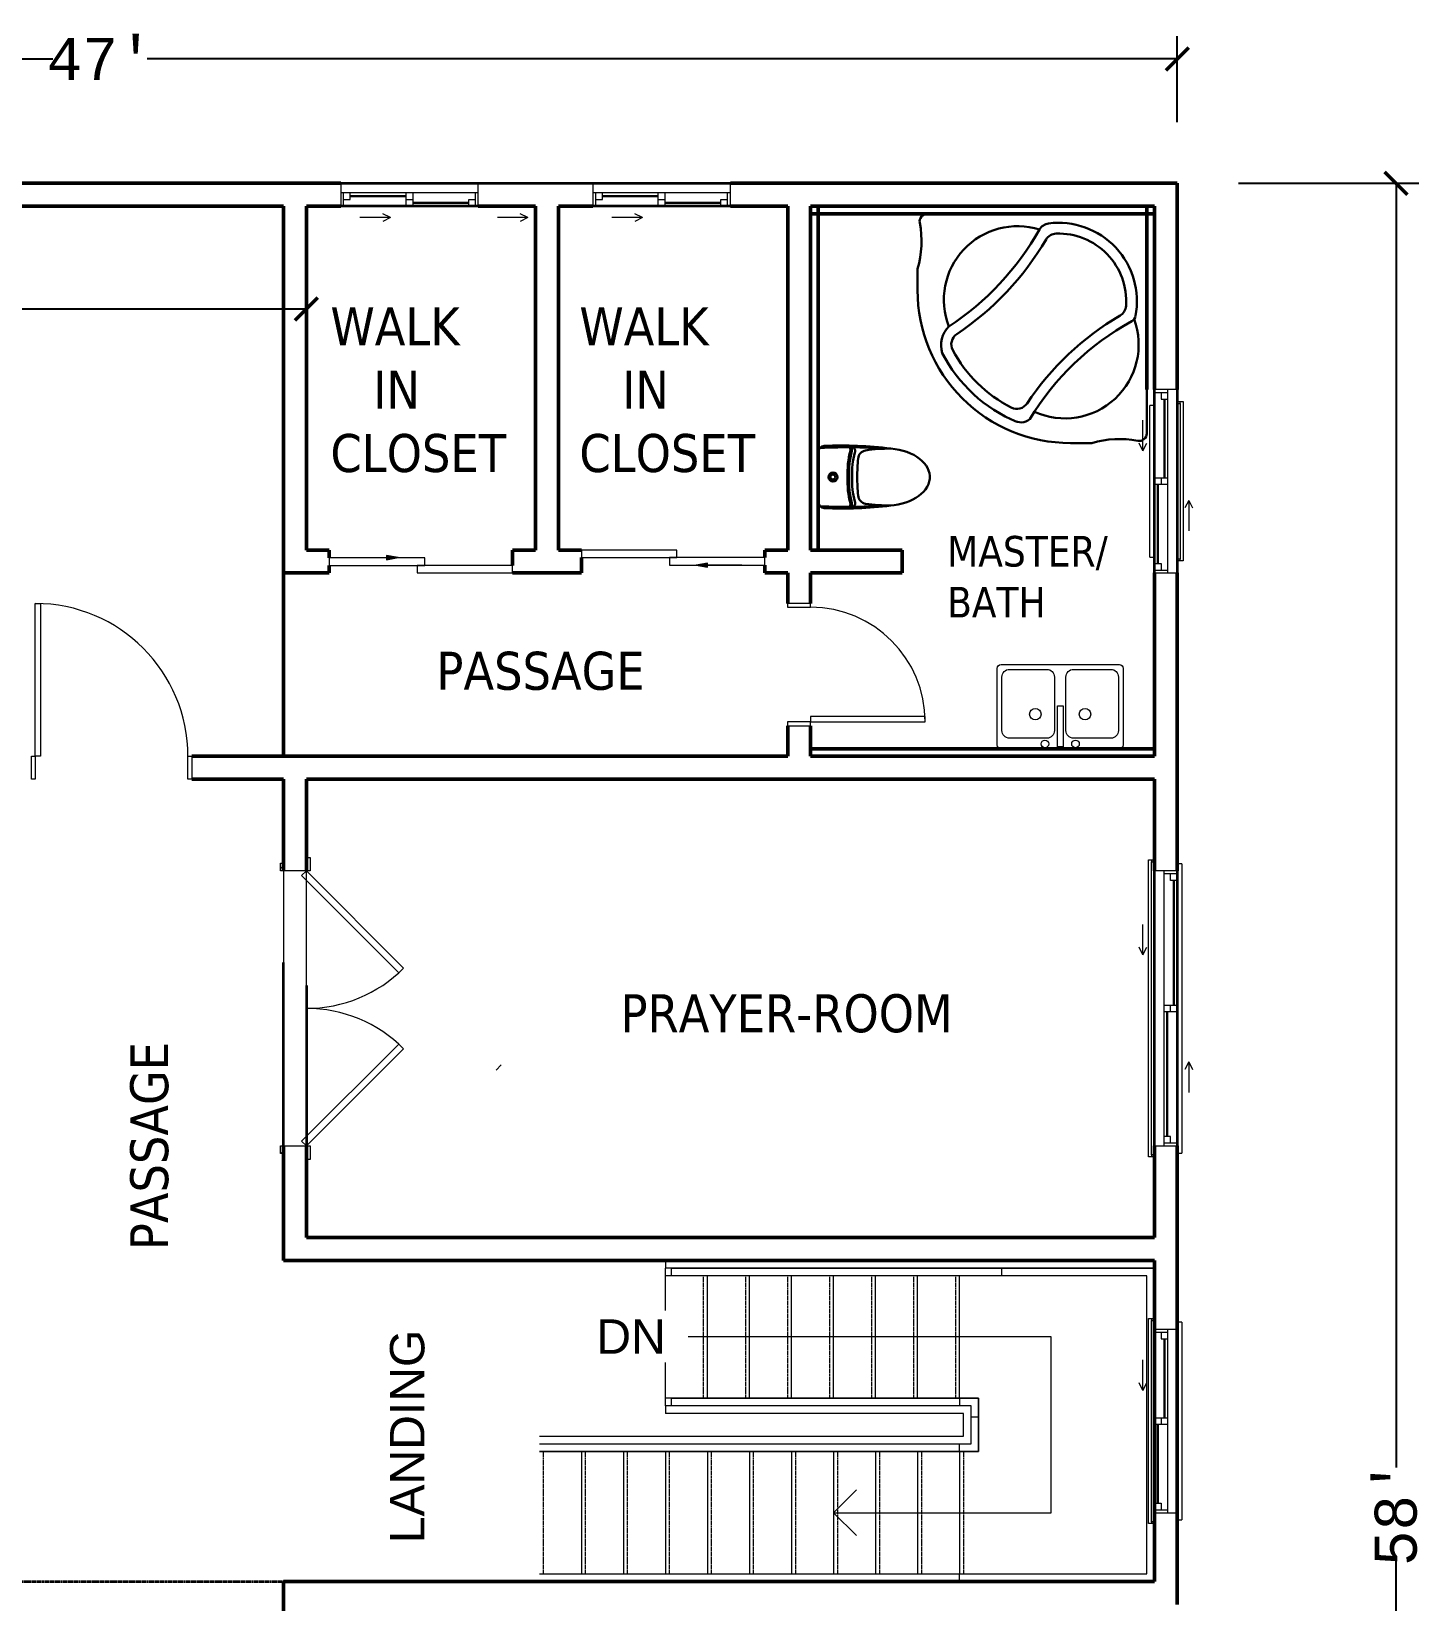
# Model space of a CAD drawing. Header units: inches. Extents: x 8351 to 42256, y 21052 to 33437.
# Drawn here: x 33094.7 to 33459.1, y 29820.7 to 30231.8 of the extents above; entities that cross this region are included whole.
import ezdxf

# ---------------------------------------------------------------- set-up
doc = ezdxf.new("R2010")
doc.units = ezdxf.units.IN
doc.header["$MEASUREMENT"] = 0
doc.linetypes.add('Overhead 1_16_', pattern=[0.101562, 0.0625, -0.039062])
for name, color, linetype, lineweight in [('A-DETL-GENF', 92, 'Continuous', 9), ('A-DIM', 7, 'Continuous', 25), ('A-DOOR', 10, 'Continuous', 13), ('A-DOOR-FRAM', 31, 'Continuous', 20), ('A-FLOR-HRAL', 11, 'Continuous', 9), ('A-GENM', 13, 'Continuous', 9), ('A-GLAZ', 160, 'Continuous', 13), ('A-PLUMBING', 6, 'Continuous', 30), ('A-TEXT', 7, 'Continuous', 25), ('A-WALL', 7, 'Continuous', 35), ('P-SANR-FIXT', 220, 'Continuous', 9), ('S-STRS', 14, 'Continuous', 9), ('S-STRS-ANNO', 31, 'Continuous', 9), ('S-STRS-IDEN', 24, 'Continuous', 9)]:
    doc.layers.add(name, color=color, linetype=linetype, lineweight=lineweight)
doc.styles.add('Arial', font='arial.ttf', dxfattribs={"height": 9})
doc.styles.add('PDF Tahoma', font='tahoma.ttf')
doc.styles.get("Standard").update_dxf_attribs({"font": 'consolab.ttf', "height": 11})
doc.dimstyles.get("Standard").update_dxf_attribs({"dimtxt": 11, "dimasz": 6, "dimexe": 6, "dimexo": 16, "dimgap": 0.09, "dimtad": 0, "dimdec": 0, "dimzin": 0, "dimdsep": 46, "dimlunit": 4, "dimtxsty": 'Standard', "dimblk": 'ARCHTICK', "dimcen": 0.09, "dimclrd": 256, "dimclre": 256, "dimclrt": 256, "dimadec": 0, "dimazin": 0, "dimtfac": 1, "dimtdec": 0, "dimtix": 1, "dimtofl": 0, "dimtmove": 0, "dimatfit": 2, "dimldrblk": 'ARCHTICK', "dimfxl": 1, "dimtolj": 1, "dimtzin": 0, "dimlwd": -1, "dimlwe": -1, "dimarcsym": 0})

# ---------------------------------------------------------------- blocks, each defined once
blk = doc.blocks.new('M_Window-Sliding-Double - 1500 x 1200mm-330903-D-FIRST-FLOOR')
at = {"layer": 'A-GLAZ'}
for q in [(16, 6.85), (16, 4.85), (22, 5.85)]:
    blk.add_line((14, 5.85), q, dxfattribs=at)
blk = doc.blocks.new('M_Trim-Window-Exterior-Flat - with Sill-330906-D-FIRST-FLOOR')
at = {"layer": 'A-GENM'}
for p, q in [((-481.86, 329.24), (-481.11, 329.24)), ((-481.86, 251.52), (-481.86, 329.24)), ((-481.11, 329.24), (-480.36, 329.24)), ((-481.11, 329.24), (-481.11, 328.74)), ((-481.11, 252.02), (-481.11, 328.74)), ((-481.11, 328.74), (-480.36, 328.74)), ((-481.11, 251.52), (-481.86, 251.52)), ((-481.11, 252.02), (-481.11, 251.52)), ((-480.36, 252.02), (-481.11, 252.02)), ((-480.36, 251.52), (-481.11, 251.52))]:
    blk.add_line(p, q, dxfattribs=at)
blk = doc.blocks.new('M_Trim-Window-Interior-Flat - Picture Frame-330907-D-FIRST-FLOOR')
at = {"layer": 'A-GENM'}
for p, q in [((-473.17, 328.24), (-474.36, 328.24)), ((-473.17, 328.24), (-473.17, 252.52)), ((-474.36, 252.52), (-473.17, 252.52))]:
    blk.add_line(p, q, dxfattribs=at)
blk = doc.blocks.new('M_Window-Sliding-Double - 1500 x 1200mm 3-331050-D-FIRST-FLOOR')
at = {"layer": 'A-GLAZ'}
for q in [(10, 6.85), (10, 4.85), (16, 5.85)]:
    blk.add_line((8, 5.85), q, dxfattribs=at)
blk = doc.blocks.new('M_Trim-Window-Exterior-Flat - with Sill-331053-D-FIRST-FLOOR')
at = {"layer": 'A-GENM'}
for p, q in [((-1.86, 281.24), (-1.11, 281.24)), ((-1.86, 227.52), (-1.86, 281.24)), ((-1.11, 281.24), (-0.36, 281.24)), ((-1.11, 281.24), (-1.11, 280.74)), ((-1.11, 228.02), (-1.11, 280.74)), ((-1.11, 280.74), (-0.36, 280.74)), ((-1.11, 227.52), (-1.86, 227.52)), ((-1.11, 228.02), (-1.11, 227.52)), ((-0.36, 228.02), (-1.11, 228.02)), ((-0.36, 227.52), (-1.11, 227.52))]:
    blk.add_line(p, q, dxfattribs=at)
blk = doc.blocks.new('M_Trim-Window-Interior-Flat - Picture Frame-331054-D-FIRST-FLOOR')
at = {"layer": 'A-GENM'}
for p, q in [((6.83, 280.24), (5.64, 280.24)), ((6.83, 280.24), (6.83, 228.52)), ((5.64, 228.52), (6.83, 228.52))]:
    blk.add_line(p, q, dxfattribs=at)
blk = doc.blocks.new('M_Window-Sliding-Double - 1500 x 1200mm 5-331504-D-FIRST-FLOOR')
at = {"layer": 'A-GLAZ'}
for q in [(7, 6.85), (7, 4.85), (13, 5.85)]:
    blk.add_line((5, 5.85), q, dxfattribs=at)
blk = doc.blocks.new('M_Trim-Window-Exterior-Flat - with Sill-331507-D-FIRST-FLOOR')
at = {"layer": 'A-GENM'}
for p, q in [((-285.22, 579.13), (-285.22, 579.88)), ((-285.22, 579.88), (-243.49, 579.88)), ((-243.49, 579.88), (-243.49, 579.13)), ((-285.22, 578.38), (-285.22, 579.13)), ((-284.72, 579.13), (-285.22, 579.13)), ((-284.72, 579.13), (-243.99, 579.13)), ((-284.72, 578.38), (-284.72, 579.13)), ((-243.49, 579.13), (-243.99, 579.13)), ((-243.99, 579.13), (-243.99, 578.38)), ((-243.49, 579.13), (-243.49, 578.38))]:
    blk.add_line(p, q, dxfattribs=at)
blk = doc.blocks.new('M_Trim-Window-Interior-Flat - Picture Frame-331508-D-FIRST-FLOOR')
at = {"layer": 'A-GENM'}
for p, q in [((-284.22, 572.38), (-284.22, 571.2)), ((-244.49, 571.2), (-244.49, 572.38)), ((-244.49, 571.2), (-284.22, 571.2))]:
    blk.add_line(p, q, dxfattribs=at)
blk = doc.blocks.new('Top Rail Type - Top Rail_Internal_-335362-D-FIRST-FLOOR')
at = {"layer": 'A-FLOR-HRAL'}
for p, q in [((-126.78, 292.38), (-126.78, 294.38)), ((-126.78, 294.38), (-40.36, 294.38)), ((-40.36, 292.38), (-126.78, 292.38)), ((-40.36, 294.38), (-0.36, 294.38)), ((-40.36, 294.38), (-40.36, 292.38)), ((-2.36, 292.38), (-40.36, 292.38)), ((-2.36, 214.38), (-2.36, 292.38)), ((-161.36, 214.38), (-51.36, 214.38)), ((-51.36, 212.38), (-51.36, 214.38)), ((-51.36, 214.38), (-2.36, 214.38))]:
    blk.add_line(p, q, dxfattribs=at)
blk = doc.blocks.new('Top Rail Type - Top Rail_Internal_-V1-D-FIRST-FLOOR')
at = {"layer": 'A-FLOR-HRAL'}
for p, q in [((-128.36, 292.38), (-128.36, 294.38)), ((-40.36, 294.38), (-128.36, 294.38)), ((-40.36, 292.38), (-128.36, 292.38)), ((-0.36, 294.38), (-40.36, 294.38)), ((-2.36, 292.38), (-40.36, 292.38)), ((-2.36, 214.38), (-2.36, 292.38)), ((-161.36, 214.38), (-51.36, 214.38)), ((-51.36, 214.38), (-2.36, 214.38))]:
    blk.add_line(p, q, dxfattribs=at)
blk = doc.blocks.new('Top Rail Type - Top Rail_Internal_-335377-D-FIRST-FLOOR')
at = {"layer": 'A-FLOR-HRAL'}
for p, q in [((-126.78, 258.38), (-126.78, 260.38)), ((-126.78, 260.38), (-51.36, 260.38)), ((-51.36, 260.38), (-46.36, 260.38)), ((-51.36, 260.38), (-51.36, 258.38)), ((-46.36, 260.38), (-46.36, 255.38)), ((-51.36, 258.38), (-126.78, 258.38)), ((-48.36, 258.38), (-51.36, 258.38)), ((-48.36, 255.38), (-48.36, 258.38)), ((-48.36, 248.38), (-48.36, 255.38)), ((-46.36, 255.38), (-48.36, 255.38)), ((-46.36, 255.38), (-46.36, 246.38)), ((-161.36, 248.38), (-51.36, 248.38)), ((-51.36, 246.38), (-51.36, 248.38)), ((-51.36, 248.38), (-48.36, 248.38)), ((-51.36, 246.38), (-161.36, 246.38)), ((-46.36, 246.38), (-51.36, 246.38))]:
    blk.add_line(p, q, dxfattribs=at)
blk = doc.blocks.new('Top Rail Type - Top Rail_Internal_-V2-D-FIRST-FLOOR')
at = {"layer": 'A-FLOR-HRAL'}
for p, q in [((-128.36, 258.38), (-128.36, 260.38)), ((-51.36, 260.38), (-128.36, 260.38)), ((-46.36, 260.38), (-51.36, 260.38)), ((-46.36, 255.38), (-46.36, 260.38)), ((-51.36, 258.38), (-128.36, 258.38)), ((-48.36, 258.38), (-51.36, 258.38)), ((-48.36, 255.38), (-48.36, 258.38)), ((-48.36, 248.38), (-48.36, 255.38)), ((-46.36, 246.38), (-46.36, 255.38)), ((-161.36, 248.38), (-51.36, 248.38)), ((-51.36, 248.38), (-48.36, 248.38)), ((-161.36, 246.38), (-51.36, 246.38)), ((-51.36, 246.38), (-46.36, 246.38))]:
    blk.add_line(p, q, dxfattribs=at)
blk = doc.blocks.new('M_Window-Sliding-Double - 1500 x 1200mm 6-338742-D-FIRST-FLOOR')
at = {"layer": 'A-GLAZ'}
for p, q in [((5, 5.85), (7, 6.85)), ((5, 5.85), (7, 4.85)), ((5, 5.85), (13, 5.85)), ((18, 2.85), (-18, 2.85)), ((-18, -3.15), (18, -3.15))]:
    blk.add_line(p, q, dxfattribs=at)
at = {"layer": 'A-GLAZ', "lineweight": 20}
for p, q in [((-18, 2.85), (-18, -3.15)), ((-18, 2.85), (-15.5, 2.85)), ((-17.25, 2.85), (-17.25, -0.65)), ((-15.5, 1.1), (-17.25, 1.1)), ((-15.5, 2.85), (-15.5, 1.1)), ((-0.875, -0.65), (-0.875, 2.85)), ((-0.875, 2.85), (0.875, 2.85)), ((0.875, 1.1), (-0.875, 1.1)), ((0.875, 2.85), (0.875, -0.65)), ((15.5, 1.1), (15.5, -0.65)), ((17.25, 1.1), (15.5, 1.1)), ((17.25, 2.85), (18, 2.85)), ((17.25, 2.85), (17.25, -0.65)), ((18, -3.15), (18, 2.85)), ((-18, -0.65), (-17.25, -0.65)), ((-0.875, -0.65), (0.875, -0.65)), ((15.5, -0.65), (18, -0.65))]:
    blk.add_line(p, q, dxfattribs=at)
at = {"layer": 'A-GLAZ', "lineweight": 9}
for p, q in [((-15.5, 2.85), (-0.875, 2.85)), ((0.875, 2.85), (17.25, 2.85)), ((-17.25, -0.65), (-0.875, -0.65)), ((0.875, -0.65), (15.5, -0.65))]:
    blk.add_line(p, q, dxfattribs=at)
at = {"layer": 'A-GLAZ', "lineweight": 30}
for p, q in [((-15.5, 1.975), (-0.875, 1.975)), ((0.875, 0.225), (15.5, 0.225))]:
    blk.add_line(p, q, dxfattribs=at)
blk = doc.blocks.new('M_Window-Sliding-Double - 1500 x 1200mm 7-338859-D-FIRST-FLOOR')
at = {"layer": 'A-GLAZ'}
for p, q in [((8, 5.85), (10, 6.85)), ((8, 5.85), (10, 4.85)), ((8, 5.85), (16, 5.85)), ((24, 2.85), (-24, 2.85)), ((-24, -3.15), (24, -3.15))]:
    blk.add_line(p, q, dxfattribs=at)
at = {"layer": 'A-GLAZ', "lineweight": 20}
for p, q in [((-24, 2.85), (-24, -3.15)), ((-24, 2.85), (-21.5, 2.85)), ((-23.25, 2.85), (-23.25, -0.65)), ((-21.5, 1.1), (-23.25, 1.1)), ((-21.5, 2.85), (-21.5, 1.1)), ((-0.875, -0.65), (-0.875, 2.85)), ((-0.875, 2.85), (0.875, 2.85)), ((0.875, 1.1), (-0.875, 1.1)), ((0.875, 2.85), (0.875, -0.65)), ((21.5, 1.1), (21.5, -0.65)), ((23.25, 1.1), (21.5, 1.1)), ((23.25, 2.85), (24, 2.85)), ((23.25, 2.85), (23.25, -0.65)), ((24, -3.15), (24, 2.85)), ((-24, -0.65), (-23.25, -0.65)), ((-0.875, -0.65), (0.875, -0.65)), ((21.5, -0.65), (24, -0.65))]:
    blk.add_line(p, q, dxfattribs=at)
at = {"layer": 'A-GLAZ', "lineweight": 9}
for p, q in [((-21.5, 2.85), (-0.875, 2.85)), ((0.875, 2.85), (23.25, 2.85)), ((-23.25, -0.65), (-0.875, -0.65)), ((0.875, -0.65), (21.5, -0.65))]:
    blk.add_line(p, q, dxfattribs=at)
at = {"layer": 'A-GLAZ', "lineweight": 30}
for p, q in [((-21.5, 1.975), (-0.875, 1.975)), ((0.875, 0.225), (21.5, 0.225))]:
    blk.add_line(p, q, dxfattribs=at)
blk = doc.blocks.new('M_Door-Double-Sliding - 1700 x 2000mm-325327-D-FIRST-FLOOR')
at = {"layer": 'A-DETL-GENF', "lineweight": 13}
blk.add_hatch(color=256, dxfattribs=at).paths.add_polyline_path([(9.01, 4.53), (6, 4), (9.01, 3.47)], flags=0)
at = {"layer": 'A-DETL-GENF'}
for p, q in [((9.01, 4.53), (6, 4)), ((9.01, 3.47), (9.01, 4.53)), ((18, 4), (6, 4)), ((6, 4), (9.01, 3.47))]:
    blk.add_line(p, q, dxfattribs=at)
at = {"layer": 'A-DOOR', "lineweight": 20}
for p, q in [((0.98, 8), (-24, 8)), ((-24, 8), (-24, 6.03)), ((-24, 6.03), (0.98, 6.03)), ((24, 6.03), (-0.98, 6.03)), ((-0.98, 6.03), (-0.98, 4.06)), ((0.98, 6.03), (0.98, 8)), ((24, 4.06), (24, 6.03)), ((-0.98, 4.06), (24, 4.06))]:
    blk.add_line(p, q, dxfattribs=at)
blk = doc.blocks.new('M_Door-Interior-Single-6_Panel-Wood - M_Door-Interior-Single-6_Panel-Wood-V3-D-FIRST-FLOOR')
at = {"layer": 'A-DOOR', "lineweight": 20}
for p, q in [((18.62, -2.88), (20, -2.88)), ((18.62, -42.88), (18.62, -2.88)), ((20, -2.88), (20, -42.88)), ((20, -42.88), (18.62, -42.88))]:
    blk.add_line(p, q, dxfattribs=at)
at = {"layer": 'A-DOOR', "lineweight": 9}
blk.add_arc((20, -2.88), 40, 180, 270, dxfattribs=at)
at = {"layer": 'A-DOOR-FRAM'}
for p, q in [((-20.98, 3.13), (-20, 3.13)), ((-20.98, -2.88), (-20.98, 3.13)), ((-20, 3.13), (-20, -2.88)), ((20, 3.13), (20.98, 3.13)), ((20, -2.88), (20, 3.13)), ((20.98, 3.13), (20.98, -2.88)), ((-20, -2.88), (-20.98, -2.88)), ((20.98, -2.88), (20, -2.88))]:
    blk.add_line(p, q, dxfattribs=at)
blk = doc.blocks.new('Double_8_lite_patio_door_5282 - 36x2_ x 80_ w_transom_-V4-D-FIRST-FLOOR')
at = {"layer": 'A-DOOR', "lineweight": 9}
h = blk.add_hatch(dxfattribs=at)
h.set_pattern_fill('FP_1', color=256, style=0, pattern_type=2)
h.set_pattern_definition([(135, (359.38, 225.356), (-8.48528, -8.48528), []), (225, (359.38, 225.356), (8.48528, -8.48528), [])])
h.paths.add_polyline_path([(35, -3.75), (35, -3), (33, -3), (33, -3.75)], flags=0)
h.paths.add_polyline_path([(-39, -3.75), (-39, -3), (-41, -3), (-41, -3.75)], flags=0)
at = {"layer": 'A-DOOR'}
for p, q in [((13.15, 52.67), (11.8, 54.03)), ((-42.5, 4), (-39, 4)), ((-42.5, 3), (-42.5, 4)), ((-39, 3), (-42.5, 3)), ((-39, 4), (-39, 3)), ((33, 3), (-39, 3)), ((-39, 3), (-39, -3)), ((33, 4), (36.5, 4)), ((33, 3), (33, 4)), ((33, -3), (33, 3)), ((36.5, 3), (33, 3)), ((36.5, 4), (36.5, 3)), ((-41, -3), (-39, -3)), ((-41, -3.75), (-41, -3)), ((-39, -3.75), (-41, -3.75)), ((-39, -3), (33, -3)), ((-39, -3), (-39, -3.75)), ((33, -3), (35, -3)), ((33, -3.75), (33, -3)), ((35, -3.75), (33, -3.75)), ((35, -3), (35, -3.75))]:
    blk.add_line(p, q, dxfattribs=at)
at = {"layer": 'A-DOOR', "lineweight": 20}
for p, q in [((-39, 3), (-13.54, 28.46)), ((-12.31, 27.22), (-37.76, 1.76)), ((-13.54, 28.46), (-12.31, 27.22)), ((7.54, 28.46), (6.31, 27.22)), ((6.31, 27.22), (31.76, 1.76)), ((33, 3), (7.54, 28.46)), ((-37.76, 1.76), (-39, 3)), ((31.76, 1.76), (33, 3))]:
    blk.add_line(p, q, dxfattribs=at)
for centre, start, end in [((-39, 3), 0, 45), ((33, 3), 135, 180)]:
    blk.add_arc(centre, 36, start, end, dxfattribs=at)
at = {"layer": 'A-DOOR-FRAM'}
blk.add_line((36.5, -3), (33, -3), dxfattribs=at)
blk = doc.blocks.new('M_Window-Sliding-Double - 1500 x 1200mm 8-340021-D-FIRST-FLOOR')
at = {"layer": 'A-GLAZ'}
for p, q in [((14, 5.85), (16, 6.85)), ((14, 5.85), (16, 4.85)), ((14, 5.85), (22, 5.85)), ((36, 2.85), (-36, 2.85)), ((-36, -3.15), (36, -3.15))]:
    blk.add_line(p, q, dxfattribs=at)
at = {"layer": 'A-GLAZ', "lineweight": 20}
for p, q in [((-36, 2.85), (-36, -3.15)), ((-36, 2.85), (-33.5, 2.85)), ((-35.25, 2.85), (-35.25, -0.65)), ((-33.5, 1.1), (-35.25, 1.1)), ((-33.5, 2.85), (-33.5, 1.1)), ((-0.875, -0.65), (-0.875, 2.85)), ((-0.875, 2.85), (0.875, 2.85)), ((0.875, 1.1), (-0.875, 1.1)), ((0.875, 2.85), (0.875, -0.65)), ((33.5, 1.1), (33.5, -0.65)), ((35.25, 1.1), (33.5, 1.1)), ((35.25, 2.85), (36, 2.85)), ((35.25, 2.85), (35.25, -0.65)), ((36, -3.15), (36, 2.85)), ((-36, -0.65), (-35.25, -0.65)), ((-0.875, -0.65), (0.875, -0.65)), ((33.5, -0.65), (36, -0.65))]:
    blk.add_line(p, q, dxfattribs=at)
at = {"layer": 'A-GLAZ', "lineweight": 9}
for p, q in [((-33.5, 2.85), (-0.875, 2.85)), ((0.875, 2.85), (35.25, 2.85)), ((-35.25, -0.65), (-0.875, -0.65)), ((0.875, -0.65), (33.5, -0.65))]:
    blk.add_line(p, q, dxfattribs=at)
at = {"layer": 'A-GLAZ', "lineweight": 30}
for p, q in [((-33.5, 1.975), (-0.875, 1.975)), ((0.875, 0.225), (33.5, 0.225))]:
    blk.add_line(p, q, dxfattribs=at)
blk = doc.blocks.new('M_Door-Interior-Single-Full Glass-Wood - M_Door-Interior-Single-Full Glass-Wood-341099-D-FIRST-FLOOR')
at = {"layer": 'A-DOOR', "lineweight": 20}
for p, q in [((15, 32.88), (13.62, 32.88)), ((13.62, 32.88), (13.62, 2.88)), ((15, 2.88), (15, 32.88)), ((13.62, 2.88), (15, 2.88))]:
    blk.add_line(p, q, dxfattribs=at)
at = {"layer": 'A-DOOR', "lineweight": 9}
blk.add_arc((15, 2.88), 30, 90, 180, dxfattribs=at)
at = {"layer": 'A-DOOR-FRAM'}
for p, q in [((-15, 2.88), (-15.98, 2.88)), ((-15.98, 2.88), (-15.98, -3.13)), ((-15, -3.13), (-15, 2.88)), ((15, 2.88), (15, -3.13)), ((15.98, 2.88), (15, 2.88)), ((15.98, -3.13), (15.98, 2.88)), ((-15.98, -3.13), (-15, -3.13)), ((15, -3.13), (15.98, -3.13))]:
    blk.add_line(p, q, dxfattribs=at)
blk = doc.blocks.new('M_Window-Sliding-Double - 1500 x 1200mm 3-331050-B-FLOOR-PLAN')
at = {"layer": 'A-GLAZ'}
for p, q in [((8, 5.85), (10, 6.85)), ((8, 5.85), (10, 4.85)), ((8, 5.85), (16, 5.85)), ((24, 2.85), (-24, 2.85)), ((-24, -3.15), (24, -3.15))]:
    blk.add_line(p, q, dxfattribs=at)
at = {"layer": 'A-GLAZ', "lineweight": 20}
for p, q in [((-24, 2.85), (-24, -3.15)), ((-24, 2.85), (-21.5, 2.85)), ((-23.25, 2.85), (-23.25, -0.65)), ((-21.5, 1.1), (-23.25, 1.1)), ((-21.5, 2.85), (-21.5, 1.1)), ((-0.875, -0.65), (-0.875, 2.85)), ((-0.875, 2.85), (0.875, 2.85)), ((0.875, 1.1), (-0.875, 1.1)), ((0.875, 2.85), (0.875, -0.65)), ((21.5, 1.1), (21.5, -0.65)), ((23.25, 1.1), (21.5, 1.1)), ((23.25, 2.85), (24, 2.85)), ((23.25, 2.85), (23.25, -0.65)), ((24, -3.15), (24, 2.85)), ((-24, -0.65), (-23.25, -0.65)), ((-0.875, -0.65), (0.875, -0.65)), ((21.5, -0.65), (24, -0.65))]:
    blk.add_line(p, q, dxfattribs=at)
at = {"layer": 'A-GLAZ', "lineweight": 9}
for p, q in [((-21.5, 2.85), (-0.875, 2.85)), ((0.875, 2.85), (23.25, 2.85)), ((-23.25, -0.65), (-0.875, -0.65)), ((0.875, -0.65), (21.5, -0.65))]:
    blk.add_line(p, q, dxfattribs=at)
at = {"layer": 'A-GLAZ', "lineweight": 30}
for p, q in [((-21.5, 1.975), (-0.875, 1.975)), ((0.875, 0.225), (21.5, 0.225))]:
    blk.add_line(p, q, dxfattribs=at)
blk = doc.blocks.new('Sink-Double-2D - 33_ x 22_-551010-UPPER-FLOOR')
at = {"layer": 'P-SANR-FIXT'}
for p, q in [((-3.44, 25), (-3.44, 5)), ((-3.44, 25), (-3.44, 5)), ((28.56, 26), (-2.44, 26)), ((28.56, 26), (-2.44, 26)), ((9.56, 24.75), (-0.19, 24.75)), ((26.31, 24.75), (16.56, 24.75)), ((29.56, 5), (29.56, 25)), ((29.56, 5), (29.56, 25)), ((-2.19, 22.75), (-2.19, 8.75)), ((11.56, 8.75), (11.56, 22.75)), ((14.56, 22.75), (14.56, 8.75)), ((28.31, 8.75), (28.31, 22.75)), ((13.81, 15.25), (12.31, 15.25)), ((12.31, 15.25), (12.31, 4.5)), ((13.81, 4.5), (13.81, 15.25)), ((-0.19, 6.75), (9.56, 6.75)), ((12.31, 4.5), (13.81, 4.5)), ((16.56, 6.75), (26.31, 6.75)), ((-2.44, 4), (28.56, 4)), ((-2.44, 4), (28.56, 4))]:
    blk.add_line(p, q, dxfattribs=at)
for centre, radius, start, end in [((-2.44, 25), 1, 90, 180), ((-2.44, 25), 1, 90, 180), ((-0.19, 22.75), 2, 90, 180), ((9.56, 22.75), 2, 360, 90), ((16.56, 22.75), 2, 90, 180), ((26.31, 22.75), 2, 0, 90), ((28.56, 25), 1, 0, 90), ((28.56, 25), 1, 0, 90), ((6.56, 13.02), 1.5, 360, 180), ((6.56, 13.02), 1.5, 180, 360), ((19.56, 13.02), 1.5, 360, 180), ((19.56, 13.02), 1.5, 180, 360), ((-0.19, 8.75), 2, 180, 270), ((9.56, 8.75), 2, 270, 0), ((16.56, 8.75), 2, 180, 270), ((26.31, 8.75), 2, 270, 0), ((-2.44, 5), 1, 180, 270), ((-2.44, 5), 1, 180, 270), ((9.06, 5.25), 1, 360, 180), ((9.06, 5.25), 1, 180, 360), ((17.06, 5.25), 1, 0, 180), ((17.06, 5.25), 1, 180, 360), ((28.56, 5), 1, 270, 360), ((28.56, 5), 1, 270, 0)]:
    blk.add_arc(centre, radius, start, end, dxfattribs=at)
blk = doc.blocks.new('_ArchTick')
at = {"color": 0, "linetype": 'ByBlock', "const_width": 0.15}
blk.add_lwpolyline([(-0.5, -0.5), (0.5, 0.5)], dxfattribs=at)
blk = doc.blocks.new('*D86')
at = {"layer": 'A-DIM', "transparency": 16777216}
for p, q in [((32914.68, 30170), (32914.68, 30153.08)), ((33166.68, 30170), (33166.68, 30153.08)), ((32914.68, 30159.08), (33028.68, 30159.08)), ((33166.68, 30159.08), (33052.67, 30159.08))]:
    blk.add_line(p, q, dxfattribs=at)
at = {"layer": 'Defpoints', "color": 0, "transparency": 16777216}
for p in [(32914.68, 30186), (33166.68, 30186), (33166.68, 30159.08)]:
    blk.add_point(p, dxfattribs=at)
at = {"layer": 'A-DIM', "transparency": 16777216, "xscale": 6, "yscale": 6, "zscale": 6, "rotation": 180}
blk.add_blockref('_ArchTick', (32914.68, 30159.08), dxfattribs=at)
at = {"layer": 'A-DIM', "transparency": 16777216, "xscale": 6, "yscale": 6, "zscale": 6}
blk.add_blockref('_ArchTick', (33166.68, 30159.08), dxfattribs=at)
at = {"layer": 'A-DIM', "transparency": 16777216, "insert": (33040.68, 30159.08), "char_height": 11, "attachment_point": 5}
blk.add_mtext("\\A1;21'", dxfattribs=at)
blk = doc.blocks.new('*D88')
at = {"layer": 'A-DIM', "transparency": 16777216}
for p, q in [((32830.68, 30208), (32830.68, 30230.53)), ((33394.68, 30208), (33394.68, 30230.53)), ((32830.68, 30224.53), (33100.33, 30224.53)), ((33394.68, 30224.53), (33125.03, 30224.53))]:
    blk.add_line(p, q, dxfattribs=at)
at = {"layer": 'Defpoints', "color": 0, "transparency": 16777216}
for p in [(33394.68, 30224.53), (32830.68, 30192), (33394.68, 30192)]:
    blk.add_point(p, dxfattribs=at)
at = {"layer": 'A-DIM', "transparency": 16777216, "xscale": 6, "yscale": 6, "zscale": 6, "rotation": 180}
blk.add_blockref('_ArchTick', (32830.68, 30224.53), dxfattribs=at)
at = {"layer": 'A-DIM', "transparency": 16777216, "xscale": 6, "yscale": 6, "zscale": 6}
blk.add_blockref('_ArchTick', (33394.68, 30224.53), dxfattribs=at)
at = {"layer": 'A-DIM', "transparency": 16777216, "insert": (33112.68, 30224.53), "char_height": 11, "attachment_point": 5}
blk.add_mtext("\\A1;47'", dxfattribs=at)
blk = doc.blocks.new('*D89')
at = {"layer": 'A-DIM', "transparency": 16777216}
for p, q in [((33410.68, 30192), (33457.93, 30192)), ((33451.93, 30192), (33451.93, 29855.85)), ((33451.93, 29496), (33451.93, 29832.14)), ((33104.68, 29496), (33457.93, 29496))]:
    blk.add_line(p, q, dxfattribs=at)
at = {"layer": 'Defpoints', "color": 0, "transparency": 16777216}
for p in [(33394.68, 30192), (33088.68, 29496), (33451.93, 29496)]:
    blk.add_point(p, dxfattribs=at)
at = {"layer": 'A-DIM', "transparency": 16777216, "xscale": 6, "yscale": 6, "zscale": 6}
for p, rotation in [((33451.93, 30192), 90), ((33451.93, 29496), 270)]:
    blk.add_blockref('_ArchTick', p, dxfattribs=dict(at, rotation=rotation))
at = {"layer": 'A-DIM', "transparency": 16777216, "insert": (33451.93, 29844), "char_height": 11, "attachment_point": 5, "rotation": 90}
blk.add_mtext("\\A1;58'", dxfattribs=at)

msp = doc.modelspace()

# ---------------------------------------------------------------- linework, layer by layer
at = {"layer": 'A-PLUMBING'}
for p, q in [((33386.68, 30184), (33329.22, 30184)), ((33386.68, 30126.54), (33386.68, 30184)), ((33300.68, 30121.64), (33300.68, 30115.1)), ((33300.68, 30108.56), (33300.68, 30115.1))]:
    msp.add_line(p, q, dxfattribs=at)
msp.add_lwpolyline([(33326.68, 30169.64), (33326.68, 30164, 0.414214), (33366.68, 30124), (33372.32, 30124)], format="xyb", dxfattribs=at)
for radius in [1.18, 0.644]:
    msp.add_circle((33304.51, 30115.1), radius, dxfattribs=at)
for centre, radius, start, end in [((33302.25, 30176.82), 25.46, 343.621, 10.873), ((33329.22, 30182), 2, 90, 190.873), ((33361.39, 30178.3), 3.2, 97.2615, 150.4321), ((33363.58, 30161.12), 20.53, 349.1666, 97.2615), ((33352.85, 30161.47), 19.29, 72.6425, 201.2175), ((33293.84, 30216.62), 74.46, 303.4278, 330.4321), ((33293.84, 30216.62), 77.26, 303.8982, 329.3719), ((33363.07, 30175.63), 3.2, 91.9772, 149.3719), ((33363.58, 30161.12), 17.73, 356.1069, 91.9772), ((33417.33, 30093.1), 74.49, 120.3621, 146.3448), ((33365.26, 30149.75), 19.29, 245.4622, 20.2487), ((33378.07, 30160.13), 3.2, 300.3621, 356.1069), ((33381.77, 30157.63), 2, 298.8582, 349.1666), ((33339.65, 30149.62), 6.83, 134.5438, 197.532), ((33338.71, 30149.84), 3.2, 123.8982, 207.9935), ((33417.33, 30093.1), 71.69, 118.8582, 148.7688), ((33367.32, 30165.05), 35.6, 207.9935, 243.1101), ((33367.32, 30165.05), 38.4, 207.0951, 247.6082), ((33352.67, 30136.15), 3.2, 243.1101, 326.3448), ((33353.67, 30133.14), 3.73, 238.732, 309.5176), ((33306.88, 30020.25), 103.1, 82.8664, 92.5999), ((33379.5, 30099.59), 25.45, 79.1252, 106.3851), ((33384.68, 30126.54), 2, 259.1252, 0), ((33302.28, 30121.64), 1.6, 92.5999, 180), ((33308.56, 29950.44), 172.46, 86.3006, 92.4712), ((33332.41, 30116.05), 24.08, 165.6185, 182.2533), ((33308.39, 30122.24), 0.73, 343.3813, 66.4724), ((33308.76, 30122.16), 0.753, 342.3593, 95.9315), ((33332.41, 30116.05), 23.68, 165.6185, 182.2533), ((33331.63, 30116.05), 22.08, 165.6185, 182.4575), ((33309.39, 30121.98), 0.963, 332.2033, 71.9404), ((33366, 30114.77), 55.13, 174.6079, 179.6591), ((33313.51, 30119.73), 2.4, 100.4701, 174.6079), ((33319.42, 30078.56), 43.99, 89.6519, 98.297), ((33332.41, 30114.15), 24.08, 177.7467, 194.3815), ((33332.41, 30114.15), 23.68, 177.7467, 194.3815), ((33331.63, 30114.15), 22.08, 177.5425, 194.3815), ((33366, 30115.43), 55.13, 180.3409, 185.3921), ((33302.28, 30108.56), 1.6, 180, 267.4001), ((33308.56, 30279.76), 172.46, 267.5288, 273.6994), ((33306.88, 30209.95), 103.1, 267.4001, 277.1336), ((33308.76, 30108.04), 0.753, 264.0685, 17.6407), ((33308.39, 30107.96), 0.73, 293.5276, 16.6187), ((33309.39, 30108.22), 0.963, 288.0596, 27.7967), ((33313.51, 30110.47), 2.4, 185.3921, 259.5299), ((33319.42, 30151.64), 43.99, 261.703, 270.3481)]:
    msp.add_arc(centre, radius, start, end, dxfattribs=at)
msp.add_ellipse((33318.31, 30115.1), major_axis=(-11.57, 0), ratio=0.648116, start_param=1.570796, end_param=4.592942, dxfattribs=at)
at = {"layer": 'A-WALL'}
for p, q in [((32962.68, 30192), (33277.68, 30192)), ((33226.68, 30186), (33175.68, 30186)), ((33292.68, 30186), (33232.68, 30186)), ((33388.68, 30090), (33388.68, 30138)), ((33394.68, 30138), (33394.68, 29940)), ((33388.68, 29940), (33388.68, 30012)), ((33160.68, 29940), (33160.68, 29988)), ((33166.68, 29982), (33166.68, 29940))]:
    msp.add_line(p, q, dxfattribs=at)
at = {"layer": 'A-WALL', "lineweight": 50}
for p, q in [((33175.68, 30192), (33034.68, 30192)), ((33394.68, 30192), (33277.68, 30192)), ((33394.68, 30138), (33394.68, 30192)), ((33034.68, 30186), (33160.68, 30186)), ((33160.68, 30186), (33160.68, 30042)), ((33166.68, 30186), (33175.68, 30186)), ((33166.68, 30096), (33166.68, 30186)), ((33211.68, 30186), (33226.68, 30186)), ((33226.68, 30186), (33226.68, 30096)), ((33232.68, 30186), (33241.68, 30186)), ((33232.68, 30096), (33232.68, 30186)), ((33277.68, 30186), (33292.68, 30186)), ((33292.68, 30186), (33292.68, 30096)), ((33298.68, 30186), (33388.68, 30186)), ((33298.68, 30096), (33298.68, 30186)), ((33300.68, 30096), (33300.68, 30186)), ((33386.68, 30186), (33386.68, 30138)), ((33388.68, 30186), (33388.68, 30138)), ((33298.68, 30184), (33388.68, 30184)), ((33172.68, 30096), (33166.68, 30096)), ((33172.68, 30093.93), (33172.68, 30096)), ((33226.68, 30096), (33220.68, 30096)), ((33220.68, 30096), (33220.68, 30091.97)), ((33238.68, 30096), (33232.68, 30096)), ((33286.68, 30096), (33286.68, 30094.03)), ((33292.68, 30096), (33286.68, 30096)), ((33322.68, 30096), (33298.68, 30096)), ((33322.68, 30090), (33322.68, 30096)), ((33172.68, 30090), (33172.68, 30091.97)), ((33238.68, 30090), (33238.68, 30094.03)), ((33286.68, 30092.06), (33286.68, 30090)), ((33160.68, 30090), (33172.68, 30090)), ((33220.68, 30090), (33238.68, 30090)), ((33286.68, 30090), (33292.68, 30090)), ((33292.68, 30090), (33292.68, 30081.98)), ((33298.68, 30081.98), (33298.68, 30090)), ((33298.68, 30090), (33322.68, 30090)), ((33388.68, 30090), (33388.68, 30042)), ((33394.68, 30012), (33394.68, 30090)), ((33292.68, 30050.01), (33292.68, 30042)), ((33298.68, 30042), (33298.68, 30050.01)), ((33292.68, 30042), (33136.66, 30042)), ((33388.68, 30044), (33298.68, 30044)), ((33388.68, 30042), (33298.68, 30042)), ((33136.66, 30036), (33160.68, 30036)), ((33160.68, 30036), (33160.68, 30012)), ((33166.68, 30012), (33166.68, 30036)), ((33166.68, 30036), (33388.68, 30036)), ((33220.68, 30036), (33388.68, 30036)), ((33388.68, 30036), (33388.68, 30012)), ((33160.68, 29940), (33160.68, 29910)), ((33166.68, 29916), (33166.68, 29940)), ((33388.68, 29940), (33388.68, 29916)), ((33394.68, 29820), (33394.68, 29940)), ((33388.68, 29916), (33166.68, 29916)), ((33160.68, 29910), (33388.68, 29910)), ((33388.68, 29910), (33388.68, 29826)), ((33388.68, 29826), (33160.68, 29826)), ((33160.68, 29826), (33160.68, 29778))]:
    msp.add_line(p, q, dxfattribs=at)
at = {"layer": 'A-WALL', "color": 8, "linetype": 'Overhead 1_16_'}
msp.add_line((33001.68, 29826), (33160.68, 29826), dxfattribs=at)
at = {"layer": 'S-STRS'}
for p, q in [((33260.68, 29910), (33260.68, 29908)), ((33260.68, 29874), (33260.68, 29906)), ((33271.68, 29874), (33271.68, 29906)), ((33282.68, 29874), (33282.68, 29906)), ((33293.68, 29874), (33293.68, 29906)), ((33304.68, 29874), (33304.68, 29906)), ((33315.68, 29874), (33315.68, 29906)), ((33326.68, 29874), (33326.68, 29906)), ((33337.68, 29874), (33337.68, 29906)), ((33260.68, 29872), (33260.68, 29870)), ((33338.68, 29870), (33260.68, 29870)), ((33338.68, 29864), (33338.68, 29870)), ((33227.68, 29864), (33338.68, 29864)), ((33238.68, 29860), (33238.68, 29828)), ((33249.68, 29860), (33249.68, 29828)), ((33260.68, 29860), (33260.68, 29828)), ((33271.68, 29860), (33271.68, 29828)), ((33282.68, 29860), (33282.68, 29828)), ((33293.68, 29860), (33293.68, 29828)), ((33304.68, 29860), (33304.68, 29828)), ((33315.68, 29860), (33315.68, 29828)), ((33326.68, 29860), (33326.68, 29828)), ((33337.68, 29860), (33337.68, 29828))]:
    msp.add_line(p, q, dxfattribs=at)
at = {"layer": 'S-STRS', "linetype": 'Overhead 1_16_'}
for p, q in [((33270.68, 29874), (33270.68, 29906)), ((33281.68, 29874), (33281.68, 29906)), ((33292.68, 29874), (33292.68, 29906)), ((33303.68, 29874), (33303.68, 29906)), ((33314.68, 29874), (33314.68, 29906)), ((33325.68, 29874), (33325.68, 29906)), ((33336.68, 29874), (33336.68, 29906)), ((33228.68, 29860), (33228.68, 29828)), ((33239.68, 29860), (33239.68, 29828)), ((33250.68, 29860), (33250.68, 29828)), ((33261.68, 29860), (33261.68, 29828)), ((33272.68, 29860), (33272.68, 29828)), ((33283.68, 29860), (33283.68, 29828)), ((33294.68, 29860), (33294.68, 29828)), ((33305.68, 29860), (33305.68, 29828)), ((33316.68, 29860), (33316.68, 29828)), ((33327.68, 29860), (33327.68, 29828)), ((33338.68, 29860), (33338.68, 29828))]:
    msp.add_line(p, q, dxfattribs=at)
at = {"layer": 'S-STRS-ANNO'}
for p, q in [((33271.68, 29890), (33260.68, 29890)), ((33282.68, 29890), (33271.68, 29890)), ((33293.68, 29890), (33282.68, 29890)), ((33304.68, 29890), (33293.68, 29890)), ((33315.68, 29890), (33304.68, 29890)), ((33326.68, 29890), (33315.68, 29890)), ((33337.68, 29890), (33326.68, 29890)), ((33361.68, 29890), (33337.68, 29890)), ((33361.68, 29844), (33361.68, 29890)), ((33304.68, 29844), (33310.68, 29850)), ((33304.68, 29844), (33315.68, 29844)), ((33304.68, 29844), (33310.68, 29838)), ((33315.68, 29844), (33326.68, 29844)), ((33326.68, 29844), (33337.68, 29844)), ((33337.68, 29844), (33361.68, 29844))]:
    msp.add_line(p, q, dxfattribs=at)

# ---------------------------------------------------------------- block references
at = {"layer": 'A-DOOR'}
for name, p, rotation in [('M_Door-Double-Sliding - 1700 x 2000mm-325327-D-FIRST-FLOOR', (33196.68, 30098), 180), ('M_Door-Interior-Single-6_Panel-Wood - M_Door-Interior-Single-6_Panel-Wood-V3-D-FIRST-FLOOR', (33115.68, 30039.12), 180), ('M_Door-Interior-Single-Full Glass-Wood - M_Door-Interior-Single-Full Glass-Wood-341099-D-FIRST-FLOOR', (33295.8, 30066), 269.9999999999999), ('Double_8_lite_patio_door_5282 - 36x2_ x 80_ w_transom_-V4-D-FIRST-FLOOR', (33163.68, 29973), 269.9999999999999)]:
    msp.add_blockref(name, p, dxfattribs=dict(at, rotation=rotation))
msp.add_blockref('M_Door-Double-Sliding - 1700 x 2000mm-325327-D-FIRST-FLOOR', (33262.68, 30088), dxfattribs=at)
at = {"layer": 'A-FLOR-HRAL'}
for name in ['Top Rail Type - Top Rail_Internal_-335362-D-FIRST-FLOOR', 'Top Rail Type - Top Rail_Internal_-V1-D-FIRST-FLOOR', 'Top Rail Type - Top Rail_Internal_-335377-D-FIRST-FLOOR', 'Top Rail Type - Top Rail_Internal_-V2-D-FIRST-FLOOR']:
    msp.add_blockref(name, (33389.03, 29613.62), dxfattribs=at)
at = {"layer": 'A-GENM', "rotation": 270.0000000000001}
for name in ['M_Trim-Window-Interior-Flat - Picture Frame-331508-D-FIRST-FLOOR', 'M_Trim-Window-Exterior-Flat - with Sill-331507-D-FIRST-FLOOR']:
    msp.add_blockref(name, (32816.3, 29849.64), dxfattribs=at)
at = {"layer": 'A-GENM'}
for name, p in [('M_Trim-Window-Exterior-Flat - with Sill-330906-D-FIRST-FLOOR', (33869.03, 29685.62)), ('M_Trim-Window-Interior-Flat - Picture Frame-330907-D-FIRST-FLOOR', (33869.03, 29685.62)), ('M_Trim-Window-Exterior-Flat - with Sill-331053-D-FIRST-FLOOR', (33389.03, 29613.62)), ('M_Trim-Window-Interior-Flat - Picture Frame-331054-D-FIRST-FLOOR', (33389.03, 29613.62))]:
    msp.add_blockref(name, p, dxfattribs=at)
at = {"layer": 'A-GLAZ'}
for name, p, rotation in [('M_Window-Sliding-Double - 1500 x 1200mm 6-338742-D-FIRST-FLOOR', (33193.68, 30188.85), 180), ('M_Window-Sliding-Double - 1500 x 1200mm 6-338742-D-FIRST-FLOOR', (33259.68, 30188.85), 180), ('M_Window-Sliding-Double - 1500 x 1200mm-330903-D-FIRST-FLOOR', (33238.68, 30188.85), 180), ('M_Window-Sliding-Double - 1500 x 1200mm 7-338859-D-FIRST-FLOOR', (33391.53, 30114), 89.99999999999991), ('M_Window-Sliding-Double - 1500 x 1200mm 5-331504-D-FIRST-FLOOR', (33391.83, 30114), 269.9999999999999), ('M_Window-Sliding-Double - 1500 x 1200mm 8-340021-D-FIRST-FLOOR', (33391.83, 29976), 269.9999999999999), ('M_Window-Sliding-Double - 1500 x 1200mm-330903-D-FIRST-FLOOR', (33391.53, 29976), 89.99999999999991), ('M_Window-Sliding-Double - 1500 x 1200mm 3-331050-B-FLOOR-PLAN', (33391.53, 29868), 89.99999999999991), ('M_Window-Sliding-Double - 1500 x 1200mm 3-331050-D-FIRST-FLOOR', (33391.53, 29868), 89.99999999999991)]:
    msp.add_blockref(name, p, dxfattribs=dict(at, rotation=rotation))
at = {"layer": 'A-PLUMBING', "xscale": -1}
msp.add_blockref('Sink-Double-2D - 33_ x 22_-551010-UPPER-FLOOR', (33377.08, 30040), dxfattribs=at)

# ---------------------------------------------------------------- texts
at = {"layer": 'A-TEXT', "color": 7, "char_height": 9.944, "attachment_point": 7, "style": 'PDF Tahoma'}
for s, insert, width in [('WALK\\P   IN\\PCLOSET', (33172.98, 30116.23), 68.0922), ('WALK\\P   IN\\PCLOSET', (33238.15, 30116.23), 68.0922), ('PASSAGE', (33200.72, 30059.23), 87.4659)]:
    msp.add_mtext(s, dxfattribs=dict(at, insert=insert, width=width))
at = {"layer": 'A-TEXT', "color": 7, "attachment_point": 7, "style": 'PDF Tahoma'}
for s, insert, char_height in [('MASTER/\\PBATH', (33334.42, 30078.34), 8), ('PRAYER-ROOM', (33248.92, 29969.58), 9.944)]:
    msp.add_mtext(s, dxfattribs=dict(at, insert=insert, char_height=char_height))
at = {"layer": 'A-TEXT', "color": 7, "insert": (33130.69, 29912.72), "char_height": 9.944, "width": 87.4659, "attachment_point": 7, "rotation": 90, "style": 'PDF Tahoma'}
msp.add_mtext('PASSAGE', dxfattribs=at)
at = {"layer": 'S-STRS-IDEN', "insert": (33188.57, 29836.02), "char_height": 9, "width": 21.6986, "attachment_point": 1, "rotation": 90, "line_spacing_factor": 0.941778, "style": 'Arial', "bg_fill": 3, "box_fill_scale": 1.25, "bg_fill_color": 256, "bg_fill_true_color": 13158600, "bg_fill_transparency": 0}
msp.add_mtext('LANDING', dxfattribs=at)

# ---------------------------------------------------------------- dimensions: what is measured, and where the dimension line sits
at = {"layer": 'A-DIM'}
for base, p1, p2, picture, middle in [((33394.68, 30224.53), (32830.68, 30192), (33394.68, 30192), '*D88', (33112.68, 30224.53)), ((33166.68, 30159.08), (32914.68, 30186), (33166.68, 30186), '*D86', (33040.68, 30159.08))]:
    dim = msp.add_linear_dim(base=base, p1=p1, p2=p2, dimstyle='Standard', dxfattribs=at)
    dim.commit()
    dim.dimension.update_dxf_attribs({"geometry": picture, "text_midpoint": middle})

# ---------------------------------------------------------------- next in the draw order: texts
at = {"layer": 'S-STRS-IDEN', "insert": (33242.6, 29894.62), "char_height": 9, "width": 21.6986, "attachment_point": 1, "line_spacing_factor": 0.941778, "style": 'Arial', "bg_fill": 3, "box_fill_scale": 1.25, "bg_fill_color": 256, "bg_fill_true_color": 13158600, "bg_fill_transparency": 0}
msp.add_mtext('DN', dxfattribs=at)

# ---------------------------------------------------------------- next in the draw order: dimensions: what is measured, and where the dimension line sits
at = {"layer": 'A-DIM'}
dim = msp.add_linear_dim(base=(33451.93, 29496), p1=(33394.68, 30192), p2=(33088.68, 29496), angle=90, dimstyle='Standard', dxfattribs=at)
dim.commit()
dim.dimension.update_dxf_attribs({"geometry": '*D89', "text_midpoint": (33451.93, 29844)})

doc.saveas('drawing.dxf')
